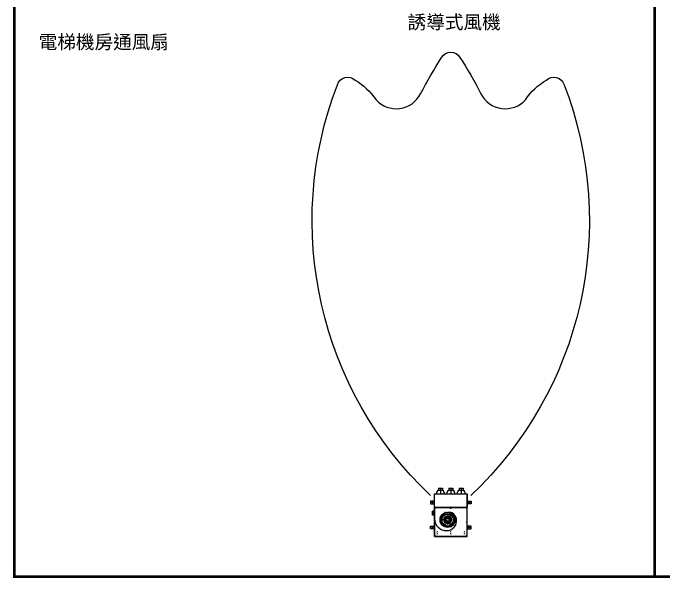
# Model space of a CAD drawing. Header units: millimetres. Extents: x -69706 to 52883, y -6882 to 68885.
# Drawn here: x 22467 to 34396, y 12206 to 22553 of the extents above; entities that cross this region are included whole.
import ezdxf

# ---------------------------------------------------------------- set-up
doc = ezdxf.new("R2010")
doc.units = ezdxf.units.MM
doc.layers.add('B2F-H-EQ-P-T20001$0$送排風機_JF', color=160, linetype='Continuous')
doc.layers.add('M-HVAC-TEXT', color=7, linetype='Continuous')
doc.styles.get("Standard").update_dxf_attribs({"font": 'arial.ttf'})

# ---------------------------------------------------------------- blocks, each defined once
blk = doc.blocks.new('B2F-H-EQ-P-T20001$0$誘導式風機')
at = {"color": 7}
for p, q in [((7.2, 88), (14.7, 88)), ((7.2, 88), (7.2, 84.5)), ((7.2, 84.5), (14.7, 84.5)), ((10.9, 89), (10.9, 77)), ((14.7, 88), (14.7, 84.5)), ((26.2, 88), (33.7, 88)), ((26.2, 88), (26.2, 84.5)), ((26.2, 84.5), (33.7, 84.5)), ((29.9, 89), (29.9, 77)), ((33.7, 88), (33.7, 84.5)), ((45.2, 88), (52.7, 88)), ((45.2, 88), (45.2, 84.5)), ((45.2, 84.5), (52.7, 84.5)), ((48.9, 89), (48.9, 77)), ((52.7, 88), (52.7, 84.5)), ((-0.1, 78), (59.9, 78)), ((-0.1, 78), (59.9, 78)), ((-0.1, 0), (-0.1, 78)), ((-0.1, 52.9), (-0.1, 78)), ((0, 77.9), (59.8, 77.9)), ((0, 0), (0, 77.9)), ((0.5, 77), (1.1, 77)), ((0.8, 76.7), (0.8, 77.3)), ((59.3, 77), (58.7, 77)), ((59, 76.7), (59, 77.3)), ((59.8, 0), (59.8, 77.9)), ((59.9, 0), (59.9, 78)), ((59.9, 78), (59.9, 52.9)), ((-0.1, 64.4), (-7.1, 64.4)), ((-7.1, 64.4), (-7.1, 59.4)), ((-0.5, 59.4), (-0.5, 64.4)), ((-0.1, 59.4), (-0.1, 64.4)), ((59.9, 64.4), (66.9, 64.4)), ((59.9, 59.4), (59.9, 64.4)), ((60.3, 59.4), (60.3, 64.4)), ((66.9, 64.4), (66.9, 59.4)), ((-7.1, 59.4), (-0.1, 59.4)), ((59.9, 52.9), (-0.1, 52.9)), ((-0.1, 52.7), (59.9, 52.7)), ((-0.1, 52.7), (-0.1, 0)), ((-0.1, 9.8), (-0.1, 48.3)), ((0, 48.3), (-0.1, 48.3)), ((0.5, 53.9), (1.1, 53.9)), ((0.5, 51.7), (1.1, 51.7)), ((0.8, 53.6), (0.8, 54.2)), ((0.8, 51.4), (0.8, 52)), ((29.6, 53.9), (30.2, 53.9)), ((30.2, 51.5), (29.6, 51.5)), ((29.9, 53.6), (29.9, 54.2)), ((29.9, 51.2), (29.9, 51.8)), ((59.3, 53.9), (58.7, 53.9)), ((59.3, 51.7), (58.7, 51.7)), ((59, 53.6), (59, 54.2)), ((59, 51.4), (59, 52)), ((66.9, 59.4), (59.9, 59.4)), ((59.9, 0), (59.9, 52.7)), ((59.9, 9.8), (59.9, 48.3)), ((-0.1, 45.9), (-3.8, 45.9)), ((-3.8, 39.1), (-3.8, 45.9)), ((-3.8, 45.6), (-2.5, 43.6)), ((-3.8, 39.1), (-2.5, 41.1)), ((-0.1, 39.1), (-3.8, 39.1)), ((-2.5, 41.1), (-0.1, 45.9)), ((-2.5, 43.6), (-0.1, 39.1)), ((-0.1, 45.9), (-0.1, 39.1)), ((17.2, 42.1), (18, 40.8)), ((25.4, 33.1), (28.4, 37.9)), ((25.6, 33), (28.5, 37.8)), ((27.9, 36.3), (28.7, 37.7)), ((28.4, 40.3), (29.7, 42.5)), ((28.5, 37.8), (28.7, 37.7)), ((30.9, 42.1), (30.1, 40.8)), ((30.5, 39), (31.8, 41.2)), ((0.5, 26.3), (1.1, 26.3)), ((0.8, 26.1), (0.8, 26.6)), ((10.3, 30.3), (11.9, 30.3)), ((13.2, 31.5), (10.7, 31.6)), ((13.2, 29), (10.7, 29.1)), ((15.3, 30.4), (15.3, 30.6)), ((20.9, 30.5), (15.3, 30.6)), ((20.9, 30.3), (15.3, 30.4)), ((16.9, 30.2), (15.3, 30.2)), ((25.6, 27.6), (28.3, 22.6)), ((25.8, 27.7), (28.5, 22.7)), ((27.4, 24), (28.1, 22.5)), ((37.7, 30.3), (36, 30.3)), ((37.8, 30.3), (36.2, 30.3)), ((59.3, 26.3), (58.7, 26.3)), ((59, 26.1), (59, 26.6)), ((-7.1, 18.6), (-0.1, 18.6)), ((-7.1, 13.6), (-7.1, 18.6)), ((-0.1, 13.6), (-7.1, 13.6)), ((-0.5, 18.6), (-0.5, 13.6)), ((-0.1, 18.6), (-0.1, 13.6)), ((17.2, 18.4), (18, 19.7)), ((28.3, 22.6), (28.1, 22.5)), ((28.4, 20.3), (29.6, 18.1)), ((30.9, 18.4), (30.1, 19.7)), ((30.6, 21.5), (31.8, 19.3)), ((66.9, 18.6), (59.9, 18.6)), ((59.9, 18.6), (59.9, 13.6)), ((59.9, 13.6), (66.9, 13.6)), ((60.3, 18.6), (60.3, 13.6)), ((66.9, 13.6), (66.9, 18.6)), ((-0.1, 9.6), (-0.1, 1.1)), ((59.9, 0), (-0.1, 0)), ((-0.1, 0), (59.9, 0)), ((0.5, 1), (1.1, 1)), ((0.8, 1.3), (0.8, 0.7)), ((5.2, 8), (4.6, 8)), ((5.2, 8), (4.6, 8)), ((5.2, 4.5), (4.6, 4.5)), ((5.2, 4.5), (4.6, 4.5)), ((4.9, 8.3), (4.9, 7.7)), ((4.9, 8.3), (4.9, 7.7)), ((4.9, 4.2), (4.9, 4.8)), ((4.9, 4.2), (4.9, 4.8)), ((30.2, 8), (29.6, 8)), ((30.2, 8), (29.6, 8)), ((30.2, 8), (29.6, 8)), ((30.2, 4.5), (29.6, 4.5)), ((30.2, 4.5), (29.6, 4.5)), ((30.2, 4.5), (29.6, 4.5)), ((29.9, 7.7), (29.9, 8.3)), ((29.9, 8.3), (29.9, 7.7)), ((29.9, 8.3), (29.9, 7.7)), ((29.9, 4.2), (29.9, 4.8)), ((29.9, 4.2), (29.9, 4.8)), ((29.9, 4.8), (29.9, 4.2)), ((55.2, 8), (54.6, 8)), ((55.2, 8), (54.6, 8)), ((55.2, 4.5), (54.6, 4.5)), ((55.2, 4.5), (54.6, 4.5)), ((54.9, 8.3), (54.9, 7.7)), ((54.9, 8.3), (54.9, 7.7)), ((54.9, 4.2), (54.9, 4.8)), ((54.9, 4.2), (54.9, 4.8)), ((59.3, 1), (58.7, 1)), ((59, 1.3), (59, 0.7))]:
    blk.add_line(p, q, dxfattribs=at)
blk.add_lwpolyline([(-7.1, 75, -0.304678), (-177.9, 827.1, -0.545335), (-145.4, 835.8, -0.110648), (-107.2, 799.8, 0.526423), (-25.5, 810.6, -0.023026), (13.1, 877.3, -0.567825), (46.7, 877.3, -0.025744), (85.1, 810.6, 0.526423), (166.8, 799.8, -0.110648), (205.1, 835.8, -0.545335), (237.5, 827.1, -0.304678), (66.7, 75)], format="xyb", dxfattribs=at)
for centre, radius in [((0.8, 77), 0.22), ((59, 77), 0.22), ((-3.6, 61.9), 0.65), ((63.4, 61.9), 0.65), ((0.8, 51.7), 0.45), ((0.8, 53.9), 0.22), ((29.9, 51.5), 0.45), ((29.9, 53.9), 0.22), ((59, 51.7), 0.45), ((59, 53.9), 0.22), ((24.1, 30.3), 13.9), ((24.1, 30.3), 12.9), ((24.1, 30.3), 10.6), ((24.1, 30.3), 7.13), ((17.6, 41.5), 0.45), ((22.1, 43.3), 0.175), ((30.5, 41.5), 0.45), ((32.3, 42.8), 0.175), ((0.8, 26.3), 0.45), ((0.8, 26.5), 0.175), ((11.1, 30.3), 0.45), ((24.1, 30.3), 3.5), ((24.1, 30.3), 3.15), ((37, 30.3), 0.45), ((39.5, 34.4), 0.175), ((59, 26.3), 0.45), ((-3.6, 16.1), 0.65), ((7.6, 16), 0.175), ((17.6, 19.1), 0.45), ((30.5, 19.1), 0.45), ((30.6, 12.6), 0.175), ((38.4, 20.5), 0.175), ((63.4, 16.1), 0.65), ((0.8, 1), 0.45), ((4.9, 8), 0.22), ((4.9, 8), 0.22), ((4.9, 4.5), 0.22), ((4.9, 4.5), 0.22), ((18.6, 10.8), 0.175), ((29.9, 8), 0.22), ((29.9, 8), 0.22), ((29.9, 8), 0.22), ((29.9, 4.5), 0.22), ((29.9, 4.5), 0.22), ((29.9, 4.5), 0.22), ((54.9, 8), 0.22), ((54.9, 8), 0.22), ((54.9, 4.5), 0.22), ((54.9, 4.5), 0.22), ((59, 1), 0.45)]:
    blk.add_circle(centre, radius, dxfattribs=at)
for centre, radius, start, end in [((10.9, 78), 7.5, 120, 180), ((10.9, 78), 7.5, 0, 60), ((29.9, 78), 7.5, 120, 180), ((29.9, 78), 7.5, 0, 60), ((48.9, 78), 7.5, 120, 180), ((48.9, 78), 7.5, 0, 60), ((24.1, 30.3), 6.75, 98.1356, 141.8644), ((20.6, 44.3), 1.64, 165.5, 304.088), ((24.1, 30.3), 5.95, 98.1356, 141.8644), ((28, 32.9), 11.9, 119.693, 122.5891), ((26.5, 26.8), 17.1, 70.1102, 104.8738), ((23.2, 36.6), 0.4, 278.1356, 98.1356), ((24.9, 36.6), 0.4, 81.8644, 261.8644), ((24.1, 30.3), 5.95, 38.1356, 81.8644), ((24.1, 30.3), 6.75, 38.1356, 81.8644), ((32.3, 39.1), 4.06, 161.9828, 196.8583), ((27.3, 42.6), 4.81, 282.9445, 312.2144), ((27.6, 41.6), 3.93, 284.5048, 319.0777), ((28.3, 37.5), 2.69, 39.4128, 82.4745), ((29.9, 40.4), 2.07, 21.2563, 95.7437), ((24.9, 29.2), 15.5, 9.1209, 61.5771), ((22.1, 32.7), 22.2, 181.3325, 270), ((12.3, 30.3), 2.07, 141.2563, 215.7437), ((15.7, 30.4), 2.69, 159.4128, 202.4745), ((12.5, 27.7), 3.93, 44.5048, 79.0777), ((11.8, 26.9), 4.81, 42.9445, 72.2144), ((12.3, 33), 4.06, 281.9828, 316.8583), ((24.1, 30.3), 6.75, 158.1356, 201.8644), ((18.2, 32.6), 0.4, 338.1356, 158.1356), ((18.2, 27.9), 0.4, 201.8644, 21.8644), ((24.1, 30.3), 5.95, 158.1356, 201.8644), ((19.1, 34.2), 0.4, 141.8644, 321.8644), ((19.1, 26.4), 0.4, 38.1356, 218.1356), ((24.1, 30.3), 6.75, 218.1356, 261.8644), ((24.1, 30.3), 5.15, 158.1356, 201.8644), ((19.6, 32), 0.4, 338.1356, 158.1356), ((19.6, 28.5), 0.4, 201.8644, 21.8644), ((24.1, 30.3), 5.95, 218.1356, 261.8644), ((24.1, 30.3), 4.35, 158.1356, 201.8644), ((20.3, 33.2), 0.4, 141.8644, 321.8644), ((20.3, 27.3), 0.4, 38.1356, 218.1356), ((24.1, 30.3), 5.15, 98.1356, 141.8644), ((24.1, 30.3), 5.15, 218.1356, 261.8644), ((24.1, 30.3), 4.35, 98.1356, 141.8644), ((24.1, 30.3), 4.35, 218.1356, 261.8644), ((22.1, 33.6), 1.75, 248.546, 352.8481), ((22.1, 33.6), 1.55, 248.546, 352.8481), ((22.2, 26.9), 1.75, 8.546, 112.8481), ((22.2, 26.9), 1.55, 8.546, 112.8481), ((22.1, 28.8), 18.3, 270, 8.9566), ((23.2, 24), 0.4, 261.8644, 81.8644), ((23.4, 35), 0.4, 278.1356, 98.1356), ((23.4, 25.6), 0.4, 261.8644, 81.8644), ((24.7, 35), 0.4, 81.8644, 261.8644), ((24.7, 25.6), 0.4, 98.1356, 278.1356), ((24.9, 24), 0.4, 98.1356, 278.1356), ((24.1, 30.3), 4.35, 38.1356, 81.8644), ((24.1, 30.3), 4.35, 278.1356, 321.8644), ((24.1, 30.3), 5.15, 38.1356, 81.8644), ((24.1, 30.3), 5.15, 278.1356, 321.8644), ((24.1, 30.3), 5.95, 278.1356, 321.8644), ((24.1, 30.3), 6.75, 278.1356, 321.8644), ((27.9, 30.3), 1.75, 128.546, 232.8481), ((27.9, 30.3), 1.55, 128.546, 232.8481), ((27.8, 33.2), 0.4, 218.1356, 38.1356), ((27.8, 27.3), 0.4, 321.8644, 141.8644), ((28.5, 32), 0.4, 21.8644, 201.8644), ((24.1, 30.3), 4.35, 338.1356, 21.8644), ((28.5, 28.5), 0.4, 158.1356, 338.1356), ((29, 34.2), 0.4, 218.1356, 38.1356), ((29, 26.4), 0.4, 321.8644, 141.8644), ((24.1, 30.3), 5.15, 338.1356, 21.8644), ((29.9, 32.6), 0.4, 21.8644, 201.8644), ((29.9, 27.9), 0.4, 158.1356, 338.1356), ((24.1, 30.3), 5.95, 338.1356, 21.8644), ((24.1, 30.3), 6.75, 338.1356, 21.8644), ((32.1, 21.6), 3.93, 164.5048, 199.0777), ((33.1, 21.3), 4.81, 162.9445, 192.2144), ((27.6, 18.8), 4.06, 41.9828, 76.8583), ((28.2, 23), 2.69, 279.4128, 322.4745), ((29.9, 20.1), 2.07, 261.2563, 335.7437)]:
    blk.add_arc(centre, radius, start, end, dxfattribs=at)

msp = doc.modelspace()

# ---------------------------------------------------------------- linework, layer by layer
at = {"const_width": 50}
for points in [[(22492.226, 33302.653), (34225.525, 33302.653), (34225.525, 12230.828), (22492.226, 12230.828)], [(34225.525, 33302.653), (45958.823, 33302.653), (45958.823, 12230.828), (34225.525, 12230.828)]]:
    msp.add_lwpolyline(points, close=True, dxfattribs=at)

# ---------------------------------------------------------------- block references
at = {"layer": 'B2F-H-EQ-P-T20001$0$送排風機_JF', "xscale": 10, "yscale": 10, "zscale": 10}
msp.add_blockref('B2F-H-EQ-P-T20001$0$誘導式風機', (30190.831, 12968.062), dxfattribs=at)

# ---------------------------------------------------------------- texts
at = {"layer": 'M-HVAC-TEXT', "extrusion": (9.56038e-16, 2.11289e-08, 1), "char_height": 250, "attachment_point": 8, "text_direction": (1, 1e-06, 0)}
for s, insert, width in [('{\\fPMingLiU|b0|i0|c136|p18;誘導式風機}', (30551.349, 22233.238), 2556.23672), ('{\\fPMingLiU|b0|i0|c136|p18;電梯機房通風扇}', (24131.099, 21869.38), 2872.88513)]:
    msp.add_mtext(s, dxfattribs=dict(at, insert=insert, width=width))

doc.saveas('drawing.dxf')
